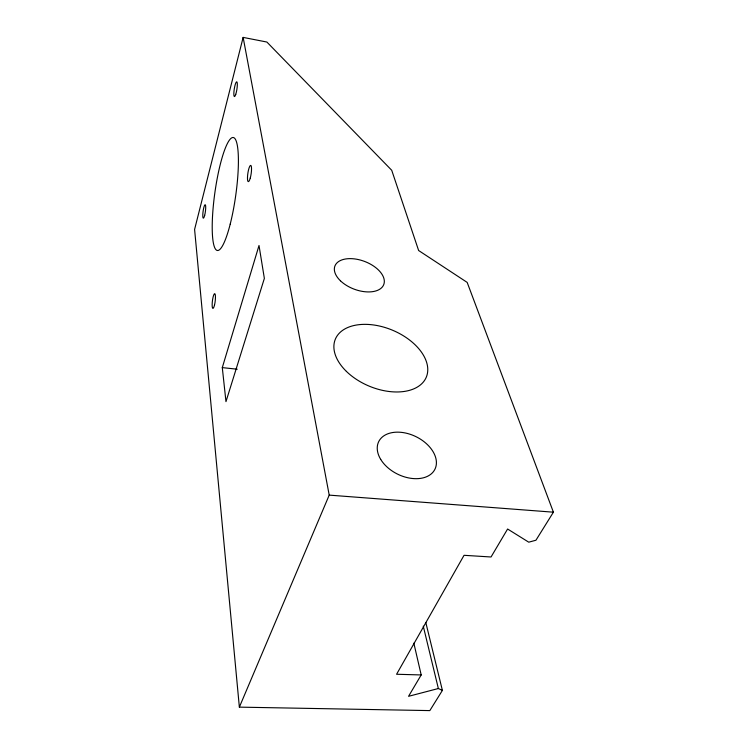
<?xml version="1.0" encoding="UTF-8"?>
<svg xmlns="http://www.w3.org/2000/svg" width="748" height="748" viewBox="0 0 748 748"><rect width="100%" height="100%" fill="white"/><g stroke="black" fill="none" stroke-linecap="round" stroke-linejoin="round"><path stroke-width="1.12" d="M413.84 643.177L421.189 674.948L396.58 674.257L464.041 555.306L491.043 556.989L507.602 529.014L528.743 542.178L535.942 540.234L553.408 512.184L467.173 282.407L418.628 250.515L391.728 170.292L266.877 42.038L243.137 37.4L194.592 229.43L239.36 707.131L429.829 710.6L442.395 690.413L425.799 622.504M222.296 367.614L259.014 245.494L264.362 278.406L225.971 401.629L222.296 367.614L237.228 369.213M239.36 707.131L329.214 495.12L243.137 37.4M421.189 674.948L408.548 696.313L438.356 688.525L442.395 690.413M329.214 495.12L553.408 512.184M423.274 626.16L438.356 688.525M346.38 371.373A49.284 30.303 22.7 0 0 425.659 378.535A49.284 30.303 22.7 0 0 370.419 324.604A49.284 30.303 22.7 0 0 346.38 371.373M250.271 177.996A8.209 1.655 -81.6 0 0 250.758 165.402A8.209 1.655 -81.6 0 0 247.495 177.136A8.209 1.655 -81.6 0 0 250.271 177.996M235.751 94.37A7.471 1.328 -81.1 0 0 237.004 82.046A7.471 1.328 -81.1 0 0 233.984 91.172A7.471 1.328 -81.1 0 0 235.751 94.37M204.672 215.349A6.788 1.15 -82.2 0 0 205.242 204.746A6.788 1.15 -82.2 0 0 202.82 214.237A6.788 1.15 -82.2 0 0 204.672 215.349M214.517 305.034A7.452 1.403 -83 0 0 214.741 293.665A7.452 1.403 -83 0 0 212.152 304.464A7.452 1.403 -83 0 0 214.517 305.034M230.216 224.082A57.044 10.519 -82 0 0 233.404 137.538A57.044 10.519 -82 0 0 212.339 220.389A57.044 10.519 -82 0 0 230.216 224.082M380.713 459.394A31.323 20.879 26.1 0 0 431.923 473.297A31.323 20.879 26.1 0 0 407.819 433.578A31.323 20.879 26.1 0 0 380.713 459.394M340.462 280.809A26.133 14.82 20.7 0 0 382.967 286.119A26.133 14.82 20.7 0 0 354.58 258.911A26.133 14.82 20.7 0 0 340.462 280.809"/></g></svg>
